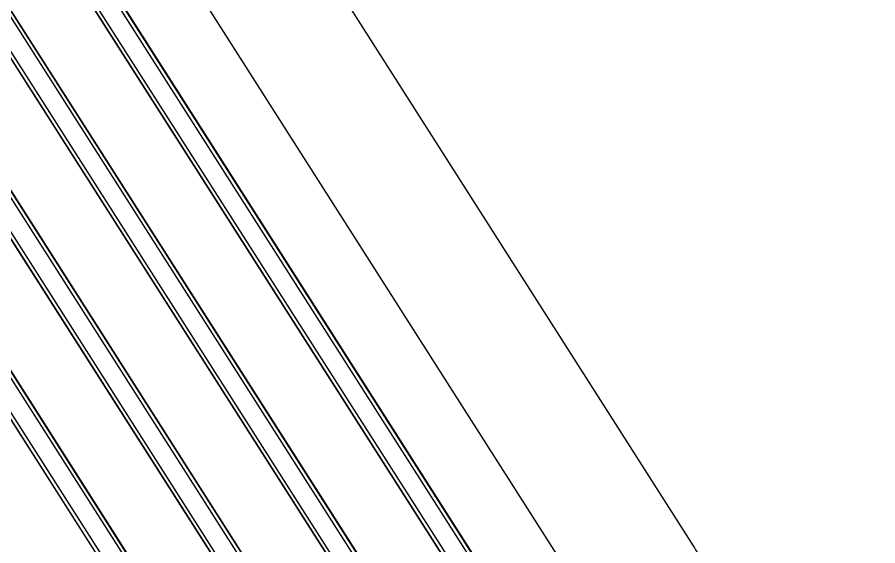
# Model space of a CAD drawing. Header units: millimetres. Extents: x 3299 to 14264, y 1863 to 5555.
# Drawn here: x 4569.5 to 4641.3, y 2548.1 to 2592.3 of the extents above; entities that cross this region are included whole.
import ezdxf

# ---------------------------------------------------------------- set-up
doc = ezdxf.new("R2010")
doc.units = ezdxf.units.MM

msp = doc.modelspace()

# ---------------------------------------------------------------- linework, layer by layer
at = {"color": 7, "linetype": 'Continuous'}
for p, q in [((4448.60312, 2807.84093), (4643.43095, 2502.02249)), ((4447.43, 2798.70152), (4636.11052, 2502.53242)), ((4446.91015, 2795.42296), (4633.71299, 2502.20125)), ((4447.43, 2783.62613), (4626.50644, 2502.53242)), ((4446.91015, 2780.34757), (4624.10891, 2502.20125)), ((4447.43, 2768.55075), (4616.90236, 2502.53242)), ((4446.91015, 2765.27218), (4614.50482, 2502.20125)), ((4447.43, 2753.47536), (4607.29828, 2502.53242)), ((4495.99213, 2752.0434), (4625.89778, 2548.13236)), ((4446.91015, 2750.1968), (4604.90074, 2502.20125)), ((4610.10104, 2542.76609), (4487.56876, 2735.10324)), ((4610.35309, 2542.92666), (4487.82081, 2735.26381)), ((4487.56876, 2731.63856), (4607.89379, 2542.76609)), ((4487.82081, 2731.79913), (4608.14585, 2542.92666)), ((4600.49696, 2542.76609), (4487.56876, 2720.02785)), ((4600.74901, 2542.92666), (4487.82081, 2720.18842)), ((4487.56876, 2716.56317), (4598.28971, 2542.76609)), ((4487.82081, 2716.72374), (4598.54177, 2542.92666)), ((4590.89287, 2542.76609), (4487.56876, 2704.95246)), ((4591.14493, 2542.92666), (4487.82081, 2705.11304)), ((4487.56876, 2701.48778), (4588.68563, 2542.76609)), ((4487.82081, 2701.64836), (4588.93768, 2542.92666)), ((4581.28879, 2542.76609), (4487.56876, 2689.87707)), ((4581.54085, 2542.92666), (4487.82081, 2690.03765)), ((4487.56876, 2686.41239), (4579.08155, 2542.76609)), ((4487.82081, 2686.57297), (4579.3336, 2542.92666))]:
    msp.add_line(p, q, dxfattribs=at)
msp.add_open_spline([(4625.89778, 2548.13236), (4626.18273, 2547.68507), (4627.32259, 2545.89611), (4628.46289, 2544.10743), (4629.31831, 2542.76609)], degree=3, knots=[0, 0, 0, 0, 0.25001749, 1, 1, 1, 1], dxfattribs=at)

doc.saveas('drawing.dxf')
